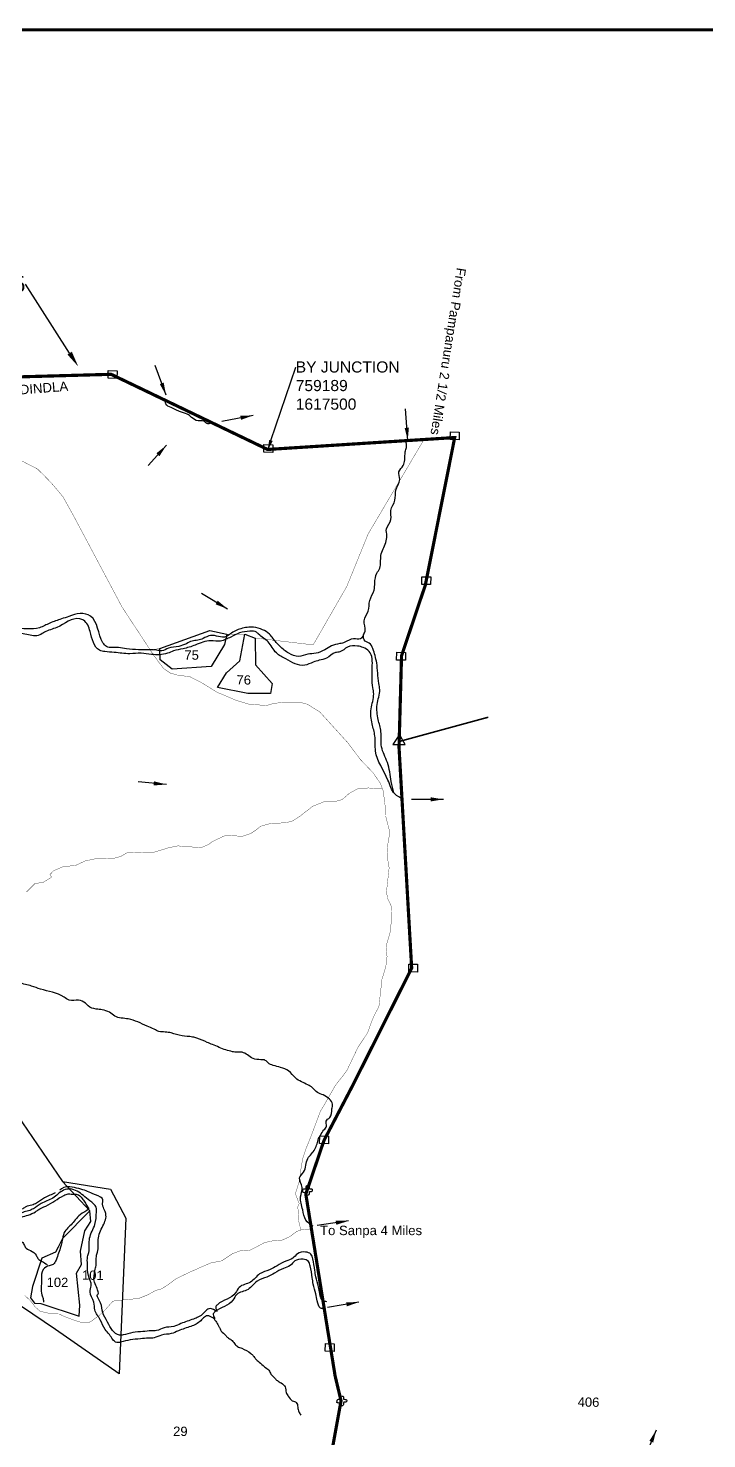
# Model space of a CAD drawing. Header units: feet. Extents: x 751091 to 766702, y 1607162 to 1618807.
# Drawn here: x 758453 to 760583, y 1614378 to 1618807 of the extents above; entities that cross this region are included whole.
import ezdxf
from ezdxf import colors
from ezdxf.entities.mleader import LeaderData, LeaderLine
from ezdxf.enums import TextEntityAlignment as Align
from ezdxf.math import Vec2, Vec3

# ---------------------------------------------------------------- set-up
doc = ezdxf.new("R2010")
doc.units = ezdxf.units.FT
doc.header["$LTSCALE"] = 15
doc.header["$MEASUREMENT"] = 0
doc.linetypes.add('HIDDEN2', pattern=[0.1875, 0.125, -0.0625])
for name, color, linetype in [('CRDS STONES', 7, 'Continuous'), ('PLOT', 7, 'Continuous'), ('PLOT NO', 7, 'Continuous'), ('ROADS', 6, 'Continuous'), ('TANKS-STREAM', 4, 'Continuous'), ('VILLAGE STONES', 240, 'Continuous')]:
    doc.layers.add(name, color=color, linetype=linetype)
doc.layers.add('VILLAGE BOUNDRY', color=5, linetype='HIDDEN2', lineweight=100)
doc.styles.get("Standard").update_dxf_attribs({"font": 'arial.ttf'})
doc.linetypes.add('DOTS', pattern='A,1e-06,-3,["●",Standard,S=3,R=0,X=-1.25,Y=-1.25],-3', length=6.000001)
doc.dimstyles.get("Standard").update_dxf_attribs({"dimtxt": 0.18, "dimasz": 40, "dimexe": 0.18, "dimexo": 0.0625, "dimgap": 0.09, "dimtad": 0, "dimtih": 1, "dimtoh": 1, "dimdec": 4, "dimzin": 0, "dimdsep": 46, "dimtxsty": 'Standard', "dimcen": 0.09, "dimadec": 0, "dimazin": 0, "dimtfac": 1, "dimtdec": 4, "dimtofl": 0, "dimtmove": 0, "dimatfit": 3, "dimfxl": 1, "dimtolj": 1, "dimtzin": 0, "dimarcsym": 0})

msp = doc.modelspace()

# ---------------------------------------------------------------- linework, layer by layer
at = {"layer": 'PLOT'}
for points in [[(758866.2, 1616859.2), (759022.5, 1616915.8), (759076.1, 1616904.9), (759069.3, 1616871.6), (759026.7, 1616803.3), (758904.5, 1616794.1), (758867.1, 1616823.7), (758866.2, 1616859.2)], [(759132.6, 1616904.9), (759165.5, 1616892.3), (759166.4, 1616808.7), (759218.6, 1616749.4), (759213, 1616717.9), (759141.7, 1616717.9), (759047.1, 1616737), (759075.3, 1616783.5), (759117.1, 1616820.6), (759132.6, 1616904.9)], [(758175.5, 1615772.7), (758274.1, 1615566.1), (758372.3, 1615461.8), (758560, 1615185.3), (758710.9, 1615161.9), (758758.7, 1615070.4), (758738.1, 1614581.4), (758538.7, 1614721.4), (758214.3, 1614939.9), (758220, 1615298.8), (758220.5, 1615330.9), (758274.1, 1615566.1)], [(758560, 1615185.3), (758645.9, 1615093.7), (758560.1, 1615007), (758546.5, 1614979.4), (758538.5, 1614963.3), (758495.1, 1614944.8), (758466, 1614856), (758459.5, 1614820.3), (758472.8, 1614803.5), (758492.7, 1614802.4), (758612.5, 1614763), (758614.2, 1614797.5), (758604.1, 1614897.7), (758620.1, 1614925.1), (758616.7, 1614967.3), (758629.9, 1615030.6), (758649, 1615060.1), (758645.9, 1615093.7)]]:
    msp.add_lwpolyline(points, dxfattribs=at)
at = {"layer": 'ROADS', "linetype": 'DOTS', "ltscale": 0.5, "const_width": 1}
msp.add_lwpolyline([(758835.3, 1616855.3), (758866.2, 1616859.2), (759022.5, 1616915.8), (759076.1, 1616904.9), (759132.6, 1616904.9), (759165.5, 1616892.3), (759347.2, 1616870.8), (759452.8, 1617054.5), (759519.9, 1617219.4), (759695.1, 1617515.8)], dxfattribs=at)
at = {"layer": 'ROADS', "linetype": 'HIDDEN2', "ltscale": 10, "const_width": 1}
for points in [[(759308.7, 1615032.6), (759301.8, 1615060.9), (759299.1, 1615106.5), (759303.2, 1615116.6), (759291.2, 1615147.2), (759303, 1615183.9), (759308.1, 1615221.1), (759314.2, 1615257), (759326, 1615292.4), (759334.1, 1615311.4), (759370.6, 1615407.8), (759381, 1615424.6), (759416.8, 1615487.2), (759453, 1615534), (759488.6, 1615608.7), (759517.9, 1615652.3), (759529.7, 1615685.4), (759540.8, 1615711.1), (759553.5, 1615734.6), (759563.3, 1615821.6), (759575.1, 1615859.3), (759579.1, 1615892.1), (759576.5, 1615926.4), (759589.7, 1615971.3), (759593.3, 1616015), (759593.8, 1616047.4), (759580.2, 1616075.9), (759577.5, 1616096.9), (759585.7, 1616170.7), (759579.3, 1616207.7), (759581.7, 1616245.8), (759587.9, 1616282.1), (759574.8, 1616333), (759574.5, 1616354.3), (759567.2, 1616411.7), (759558.7, 1616435), (759535.4, 1616469.1), (759495.2, 1616511), (759457.1, 1616562.2), (759368, 1616660.2), (759328.9, 1616684.5), (759305.8, 1616690.5), (759266.3, 1616691.1), (759223.6, 1616687.3), (759201.6, 1616680.7), (759147.1, 1616684), (759107.8, 1616695.8), (759045.8, 1616721.9), (758996, 1616752.7), (758960.6, 1616770.7), (758919.9, 1616776.3), (758898.7, 1616782.2), (758878.8, 1616795.6), (758862.8, 1616815.9), (758845, 1616840.6), (758747.3, 1616989.6), (758596.7, 1617272.9), (758561.2, 1617336.8), (758525.5, 1617379), (758502.2, 1617403), (758482, 1617423), (758409.9, 1617460.2)], [(759563.6, 1616418.3), (759520.6, 1616421.6), (759486.2, 1616418.7), (759460.1, 1616404.2), (759440.4, 1616386.9), (759429.3, 1616381.8), (759405.6, 1616377.9), (759379.7, 1616377.5), (759345.6, 1616363.9), (759305.5, 1616332.6), (759279.1, 1616315.9), (759252.8, 1616312), (759209.5, 1616309), (759182.6, 1616301.4), (759166, 1616288.3), (759150.6, 1616278.2), (759126.1, 1616270), (759099.3, 1616271), (759073.8, 1616273.2), (759043.7, 1616259.6), (759030.9, 1616253.1), (759017.9, 1616243.5), (758996.8, 1616234.5), (758937.8, 1616237.8), (758923.2, 1616239.8), (758892.6, 1616233.5), (758868.2, 1616226), (758843.1, 1616218.4), (758798.6, 1616219.7), (758764.5, 1616218.9), (758743, 1616206.4), (758723.4, 1616201.2), (758695.4, 1616200.4), (758665.5, 1616199.6), (758631.3, 1616192.2), (758600.3, 1616177.8), (758562.5, 1616174.7), (758531.8, 1616161.1), (758520.7, 1616149.1), (758526.3, 1616141.7), (758500.4, 1616125.4), (758473.4, 1616121.1), (758447.4, 1616095)], [(758441, 1614828.6), (758458.8, 1614812), (758476, 1614790.3), (758489.9, 1614778.3), (758525.9, 1614769.9), (758549.6, 1614769.6), (758565.3, 1614762), (758597.8, 1614749.8), (758615.3, 1614744.4), (758631.6, 1614742.5), (758642.9, 1614742.9), (758652.5, 1614747.9), (758677.1, 1614766.7), (758695.4, 1614783.9), (758718.6, 1614810), (758758.1, 1614815), (758798.2, 1614817.9), (758829.4, 1614830.4), (758852.7, 1614843.6), (758872, 1614848.9), (758890.8, 1614861.1), (758915.9, 1614879.9), (758961.3, 1614901.8), (759025.1, 1614929.8), (759060.2, 1614936.6), (759094.3, 1614959.3), (759118.1, 1614967.9), (759148.1, 1614969.8), (759173.1, 1614982.4), (759194.7, 1614993.9), (759225.2, 1615000.3), (759244.9, 1614999.4), (759273.9, 1615012.5), (759295.7, 1615028.8), (759315.6, 1615035.9), (759344.3, 1615033.2)]]:
    msp.add_lwpolyline(points, dxfattribs=at)
at = {"layer": 'TANKS-STREAM'}
for points in [[(759504.7, 1616902.5), (759495.7, 1616889.9), (759473.9, 1616890.2), (759446.7, 1616879), (759430.5, 1616874.7), (759404.5, 1616867.9), (759383.3, 1616855.5), (759356.1, 1616844.6), (759330.1, 1616841.6), (759301.8, 1616834.8), (759270.8, 1616844.3), (759242.8, 1616866.5), (759221, 1616891.5), (759209.9, 1616904.8), (759188.3, 1616918.6), (759160.3, 1616926.5), (759120.4, 1616921.5), (759103.4, 1616915.3), (759086.7, 1616905.1), (759074.4, 1616896.8), (759025.3, 1616900.3), (759001.7, 1616890.7), (758984.8, 1616885.4), (758966.8, 1616882.5), (758949.3, 1616874.6), (758925, 1616866.2), (758892.5, 1616860.1), (758871.8, 1616852.5), (758855.6, 1616853.9), (758818.7, 1616855.2), (758798.4, 1616855.5), (758761.6, 1616858.9), (758736, 1616862.2), (758715, 1616862.5), (758698.4, 1616865.6), (758687.2, 1616877.4), (758648.3, 1616960.9), (758615.9, 1616969.7), (758580.3, 1616960.2), (758556.7, 1616952.3), (758520.7, 1616939.2), (758487.6, 1616924.8), (758450.4, 1616921), (758366.4, 1616944.6), (758335.2, 1616967.6), (758311.6, 1616979.8), (758274.2, 1617023.1), (758264.8, 1617036), (758228.1, 1617043.4), (758198.9, 1617041.2), (758167.7, 1617063.2), (758135.7, 1617075), (758103.7, 1617106.3), (758078, 1617130), (758069, 1617152.8), (758039.9, 1617169.2), (758019.1, 1617188.1), (757957.3, 1617245.9), (757932.9, 1617280), (757918, 1617294.2), (757901.7, 1617313.2), (757868.1, 1617337.2), (757833.6, 1617377.6), (757801.6, 1617402.7), (757781.9, 1617419.2), (757770, 1617436.7), (757758.4, 1617455.2), (757743.9, 1617470.5), (757704.5, 1617517.6), (757663.7, 1617562.4), (757614.4, 1617602.6), (757579.5, 1617643.7), (757556.2, 1617671.8), (757553.5, 1617678.1), (757552.8, 1617687.7), (757545.7, 1617687.6), (757544.6, 1617698.1), (757544.2, 1617697)], [(759028.5, 1617570.3), (759016.8, 1617564.8), (759004.1, 1617573.3), (758986, 1617574.5), (758965.3, 1617585.2), (758952.1, 1617595.5), (758927.8, 1617603.5), (758918.1, 1617608.4), (758901.2, 1617616.1), (758884.7, 1617627.6), (758883.7, 1617638.3)], [(759504.7, 1616902.5), (759510.1, 1616914.2), (759507.5, 1616946.8), (759520.1, 1616976.9), (759524.7, 1617010.6), (759538.5, 1617042.4), (759540.7, 1617065.5), (759547.2, 1617095.7), (759556.2, 1617111.9), (759559.8, 1617151.2), (759575.2, 1617192.4), (759578.5, 1617213.2), (759577.3, 1617235.6), (759591.3, 1617264.6), (759590.6, 1617293.2), (759604, 1617325.2), (759606.3, 1617357), (759618.9, 1617390.5), (759616.6, 1617414.3), (759629.8, 1617434.5), (759634.9, 1617451.5), (759636.4, 1617477.2), (759639.7, 1617490.8), (759638.3, 1617512.2)], [(759630.2, 1616385.8), (759603.4, 1616403), (759581.9, 1616446.1), (759543, 1616537.5), (759540.9, 1616584.7), (759532.4, 1616622.9), (759529.2, 1616670), (759537.1, 1616717), (759534.6, 1616736.1), (759532.7, 1616799.9), (759522.8, 1616850.5), (759504.4, 1616862.5), (759486.5, 1616867.3), (759455.1, 1616863.8), (759431.3, 1616849), (759417.2, 1616846.4), (759388.9, 1616829.4), (759366.4, 1616822.4), (759347.2, 1616816.5), (759320.7, 1616806.8), (759260.9, 1616826.7), (759231.7, 1616845.6), (759205.8, 1616880.2), (759175.8, 1616904.7), (759169.7, 1616910.4), (759148.5, 1616913.5), (759116.4, 1616908.9), (759088.7, 1616895.3), (759072.7, 1616888.3), (759056.5, 1616882.6), (759026.1, 1616883.6), (758976.9, 1616870.3), (758938.6, 1616858.5), (758909.2, 1616852), (758889.8, 1616844.3), (758839.7, 1616841.1), (758807, 1616844.5), (758771.8, 1616843), (758722.3, 1616847.2), (758693.1, 1616849.6), (758676.8, 1616854.2), (758646.9, 1616913.1), (758626.6, 1616948), (758614.8, 1616952.6), (758542.3, 1616925.5), (758503.9, 1616910.7), (758488.9, 1616902), (758447.8, 1616903.1), (758406.3, 1616912.5), (758362, 1616932), (758324, 1616949.8), (758297.5, 1616963.6), (758267.1, 1616987.8), (758255.9, 1617002.8), (758254.2, 1617005.5), (758190.3, 1617005.4), (758119.4, 1617006.9)], [(759346.7, 1615045.9), (759324.2, 1615064.4), (759314.4, 1615096.8), (759307.7, 1615137.4), (759312.3, 1615167.3), (759304.7, 1615196.7), (759316.8, 1615215), (759330.7, 1615258), (759341.6, 1615272.2), (759352.4, 1615286.9), (759359.5, 1615304.2), (759364.3, 1615320.9), (759370.1, 1615330.6), (759381, 1615347.6), (759389.1, 1615359.6), (759387.8, 1615375), (759399, 1615386.6), (759406.2, 1615413.5), (759408, 1615428.6), (759398.3, 1615444.3), (759378.4, 1615457.5), (759361, 1615465), (759344.9, 1615480), (759330.6, 1615489.3), (759291.6, 1615510.9), (759269.9, 1615532.8), (759245, 1615543.8), (759221.9, 1615550.2), (759205.7, 1615558.4), (759197, 1615566.1), (759183.4, 1615568.2), (759158.7, 1615571.6), (759140.7, 1615583.2), (759124.1, 1615591.4), (759108.9, 1615591.6), (759093.7, 1615593.4), (759073.5, 1615598.8), (759031.6, 1615615.7), (759014.9, 1615622.4), (758982.4, 1615635.8), (758968.8, 1615639.4), (758935.4, 1615643.2), (758901.8, 1615652.1), (758882.8, 1615655), (758863.1, 1615656.8), (758848, 1615663.8), (758825.7, 1615673.6), (758766.5, 1615696.2), (758724.8, 1615704.8), (758707.5, 1615717.2), (758685.2, 1615724.7), (758665.9, 1615727.2), (758640.6, 1615737.1), (758632.3, 1615745.5), (758610.4, 1615755), (758581.2, 1615755.4), (758565, 1615764.7), (758491.5, 1615789.8), (758463.1, 1615799.3), (758424.1, 1615810.1), (758402.2, 1615817.6), (758349.1, 1615824.4), (758321.4, 1615826), (758306.2, 1615826.2), (758285.8, 1615831.4), (758267.9, 1615830.1), (758250, 1615826.6), (758238.9, 1615818.8), (758217.1, 1615808.8), (758204.6, 1615802.5), (758167.2, 1615792.4), (758146.2, 1615782.9), (758125.6, 1615775.9), (758112.2, 1615784.9), (758106, 1615786.1), (758101.9, 1615794.1), (758092.5, 1615798.4), (758074, 1615805.1), (758064.5, 1615806.8), (758036.8, 1615813.6), (757987.5, 1615817), (757945.2, 1615826), (757917.9, 1615829), (757902.5, 1615839.5), (757896.2, 1615850.3), (757890.6, 1615860.5), (757886.2, 1615870.8), (757876.2, 1615885), (757868.7, 1615894.6), (757862, 1615906.4), (757858, 1615924.3), (757851.8, 1615938), (757848.6, 1615954.7), (757849.3, 1615979.4), (757849.9, 1615995.7), (757846.9, 1616021.6), (757846, 1616041.7), (757852.7, 1616084.4), (757856.1, 1616109.7), (757851.5, 1616136), (757846.9, 1616159.6), (757845.3, 1616180.5), (757852.9, 1616206), (757853.5, 1616223.1), (757857.2, 1616240.9), (757862.7, 1616250.6)], [(759382.1, 1614785.5), (759370.7, 1614788.3), (759359.8, 1614810.7), (759355.6, 1614832.5), (759347.5, 1614863.8), (759344.3, 1614883.6), (759337.8, 1614920.4), (759332, 1614934.8), (759315.4, 1614941.3), (759289.7, 1614936.1), (759274.9, 1614921.7), (759253.8, 1614912.8), (759226.2, 1614898.1), (759202.1, 1614885.6), (759171.1, 1614872.5), (759142.6, 1614846.8), (759107.1, 1614830.5), (759095.5, 1614812.8), (759038.4, 1614776), (759033.3, 1614767.6), (759038, 1614755.5), (759020, 1614763.4), (758994.3, 1614748.4), (758963.1, 1614730.8), (758924.1, 1614716.6), (758901.4, 1614707.9), (758871.4, 1614703.4), (758847.6, 1614694.7), (758830.5, 1614693.9), (758804.7, 1614691.5), (758773, 1614688.5), (758742.3, 1614681), (758730.8, 1614680.4), (758707.5, 1614705), (758693.8, 1614720.9), (758678.7, 1614751.5), (758661.8, 1614782.3), (758659, 1614807.1), (758646.6, 1614839.2), (758650.3, 1614858.2), (758641.7, 1614891), (758638.7, 1614926.2), (758639, 1614949.5), (758642.7, 1614962.6), (758645.3, 1615007.7), (758662.1, 1615050.8), (758666.6, 1615090.1), (758665.9, 1615104.6), (758645.7, 1615125.1), (758625.9, 1615141.4), (758606.8, 1615155.2), (758583.8, 1615162.2), (758563.5, 1615158.2), (758529.6, 1615133.8), (758493.4, 1615116.8), (758468.9, 1615100.3), (758453.9, 1615093.9), (758435.4, 1615088.6), (758425.5, 1615082.6), (758406.4, 1615078.9), (758382.7, 1615076.8), (758363.2, 1615070.6), (758335.5, 1615065.8), (758303.8, 1615062.8), (758287.8, 1615060.3), (758271.2, 1615060.2), (758251.3, 1615067.6), (758216.8, 1615099.5), (758205.8, 1615107.6), (758194.3, 1615121.6), (758179.2, 1615137.7), (758169.3, 1615156), (758155.1, 1615181.2), (758136.6, 1615228.1), (758118.4, 1615257.8), (758116.6, 1615274.5), (758105.7, 1615301.1), (758086.1, 1615340.7), (758066, 1615343.4), (758037.9, 1615337.4), (758011.2, 1615326), (757990, 1615319), (757978.2, 1615313.7), (757956.5, 1615309.1), (757924, 1615306.1), (757897.9, 1615300.4), (757864.3, 1615321.2), (757843.9, 1615339.7), (757827.9, 1615355.6), (757791.2, 1615401.7), (757781, 1615420.5), (757763.5, 1615470.3), (757741.7, 1615526.8), (757720.6, 1615555.5), (757700.1, 1615567.7), (757665.7, 1615573.1), (757637.8, 1615575.1), (757625.8, 1615569), (757612.3, 1615558.9), (757585, 1615531.7), (757569.2, 1615504.9), (757555.1, 1615488), (757544.3, 1615456.8), (757532.1, 1615434.7), (757527, 1615417.4), (757507.4, 1615398.2), (757475.7, 1615366.8), (757450.1, 1615336), (757440.5, 1615303.6), (757432.6, 1615265.1), (757425.7, 1615242.8), (757420.7, 1615228.2), (757373.7, 1615214.2), (757333.6, 1615206.9), (757315.5, 1615211.9), (757301.4, 1615226), (757281.1, 1615238), (757249.1, 1615244.9), (757202.8, 1615248.4), (757178.5, 1615232.5), (757154.7, 1615203.4), (757142.7, 1615181.5), (757135.1, 1615167.7), (757120.6, 1615155.3), (757109.8, 1615132.3), (757094.4, 1615085.2), (757092, 1615035), (757085.8, 1614994.1), (757085.6, 1614982), (757062.1, 1614944.6), (757049.2, 1614923.6), (757033.2, 1614896.5), (757024.2, 1614877.5), (757012, 1614867.7), (756988.5, 1614866.3), (756952.4, 1614868.1), (756889.7, 1614889.2), (756861.2, 1614899.6), (756822.7, 1614905.3), (756803.2, 1614907.7), (756788.8, 1614906.6), (756766.3, 1614909.1), (756737.3, 1614914.3), (756703, 1614914.4), (756689.7, 1614919.7), (756637.6, 1614922.6), (756615.8, 1614920.2), (756624.7, 1614894.7), (756631, 1614889), (756644.1, 1614892.3), (756652, 1614897.7), (756668.3, 1614902.2), (756714.9, 1614902.4), (756739.7, 1614899)], [(758091.8, 1615254.2), (758107.7, 1615220.7), (758115.7, 1615204.8), (758122.5, 1615190.6), (758132.8, 1615173.5), (758141.4, 1615159.4), (758152.9, 1615146.4), (758169.1, 1615129.2), (758182.9, 1615115), (758187.5, 1615109.7), (758223.3, 1615085.4), (758223.8, 1615080.8), (758236.6, 1615068.8), (758243.4, 1615063), (758268.4, 1615055.4), (758287.3, 1615047.1), (758297.9, 1615047.8), (758314.2, 1615053.6), (758356.9, 1615056.8), (758374.8, 1615059.4), (758409.6, 1615068.5), (758452.7, 1615080.3), (758475.6, 1615090.9), (758483.4, 1615096.2), (758508.4, 1615108.6), (758564.3, 1615141.9), (758578.5, 1615146.6), (758587.7, 1615146.2), (758600.7, 1615145.4), (758606.2, 1615145.3), (758622.1, 1615132.4), (758630.3, 1615121.1), (758637.9, 1615108), (758642.2, 1615102.9), (758622.4, 1615085.9), (758590.4, 1615053.3), (758576.8, 1615039.8), (758565.7, 1615025.1), (758558.5, 1614997.7), (758555, 1614982.1), (758547.8, 1614961.1), (758540.2, 1614939.1), (758530.6, 1614925.1), (758518.9, 1614921.3), (758499.9, 1614909.3), (758494, 1614878), (758493.6, 1614851.9), (758495.2, 1614830.2), (758499.3, 1614817.8), (758500.6, 1614806.9)], [(758290.7, 1615046.2), (758325.9, 1615046.5), (758354.3, 1615045.3), (758376.8, 1615039.3), (758390.7, 1615031.6), (758401.7, 1615018.8), (758411.2, 1615008.3), (758427.3, 1615000.6), (758437.5, 1614991.1), (758443.5, 1614979.5), (758459.5, 1614968.5), (758477.6, 1614953.9), (758483.3, 1614943.6), (758496.4, 1614934.8), (758511.7, 1614924.9)], [(759033.6, 1614757.7), (759052.2, 1614728.7), (759053.8, 1614725.3), (759058.8, 1614715.5), (759072.1, 1614703.1), (759078.8, 1614695.4), (759090.1, 1614688.9), (759100.1, 1614676.5), (759109.7, 1614667.5), (759123.1, 1614661.8), (759151.6, 1614645.4), (759159.2, 1614638.1), (759166.6, 1614628.7), (759177.2, 1614618.6), (759194.3, 1614604), (759208.1, 1614592.8), (759214.7, 1614580.9), (759226.4, 1614567.7), (759234.7, 1614560.4), (759246.9, 1614553), (759259.4, 1614540.6), (759262.6, 1614523), (759269.2, 1614511.1), (759281.7, 1614497.4), (759294.3, 1614491.7), (759298.7, 1614476.9), (759302.3, 1614462.5), (759308.5, 1614452.3)], [(757577.4, 1614682), (757597.4, 1614682.3), (757634.9, 1614688.1), (757663.1, 1614688.7), (757674.7, 1614692.7), (757692.6, 1614699.1), (757705.7, 1614705), (757713.9, 1614708.5), (757781.5, 1614706.1), (757803.3, 1614709.2), (757829.1, 1614717.1), (757856.7, 1614721.5), (757886.2, 1614725.4), (757898.2, 1614720.4), (757905.3, 1614708.3), (757915.2, 1614691.2), (757918.9, 1614673.8), (757915.2, 1614655.5), (757915.9, 1614631.8), (757922.9, 1614617.2), (757931.4, 1614601.7), (757932.1, 1614587.2), (757945.4, 1614560.1), (757950.6, 1614521.4), (757955.2, 1614503), (757960.8, 1614487.5), (757968.1, 1614460.8), (757973.7, 1614441.4), (757981.7, 1614426.4), (758009.4, 1614398.2), (758029.6, 1614390.1), (758065.5, 1614369.4), (758083.3, 1614361.4), (758108.9, 1614357.2), (758129.4, 1614355.6), (758148.4, 1614347.9), (758160.8, 1614340.5), (758166.1, 1614334.6), (758173.2, 1614323.4), (758190.8, 1614302.4), (758201.7, 1614290.2), (758212.2, 1614280.4), (758223.2, 1614273), (758253.5, 1614247.7), (758273, 1614223.8), (758292.6, 1614210.5), (758308.4, 1614199.6), (758321.4, 1614189.8), (758331.8, 1614176.6), (758340.8, 1614162.5), (758350.7, 1614146.9), (758363.6, 1614124.2), (758379.1, 1614093.6), (758387.1, 1614080.5), (758404.9, 1614073.4), (758417.4, 1614068), (758433.8, 1614061.6), (758445.2, 1614051.1), (758484.7, 1613966.3), (758498.2, 1613931.3), (758515.6, 1613910.3), (758530.1, 1613895.4), (758545.4, 1613879.7), (758576.8, 1613861.5), (758596.5, 1613838.1), (758620.7, 1613817.2), (758641.6, 1613791.4), (758692.2, 1613761), (758703.9, 1613751), (758724.6, 1613740.4), (758812, 1613707.3), (758875.3, 1613713.1), (758915, 1613721.7), (758986.4, 1613741.3), (759021, 1613776.7), (759043.8, 1613801.3), (759064.9, 1613826.5), (759118.2, 1613886.3), (759126.5, 1613917.8), (759153.1, 1613950.2), (759164.4, 1613971.9), (759180.5, 1613989.3), (759211.3, 1614017.4), (759237.2, 1614042), (759255.7, 1614050), (759286.4, 1614072.6), (759318.3, 1614089.2), (759354.4, 1614105.1), (759384.4, 1614117.4), (759426.5, 1614130.2), (759459.5, 1614141.9), (759495.6, 1614155.4), (759531, 1614164.6), (759573.7, 1614171.9), (759628.5, 1614186.6), (759659.7, 1614201.4), (759687.1, 1614204), (759740.7, 1614209.3), (759814.3, 1614211.4), (759828.5, 1614226.3), (759863.9, 1614233.7), (759887.2, 1614245), (759920.1, 1614250.6), (759960.9, 1614254.9), (760022.5, 1614264.9), (760060.2, 1614263.8), (760090, 1614263.4), (760120.4, 1614263), (760138.2, 1614268.2), (760126.7, 1614261.7), (760169.4, 1614267.2), (760221.2, 1614271.9), (760244.9, 1614274), (760271.7, 1614276.1), (760296.6, 1614275.7), (760314.9, 1614279.1), (760333.9, 1614285.5), (760346.7, 1614287.8), (760361.9, 1614290.6), (760371.9, 1614296.7), (760384.2, 1614309.3)]]:
    msp.add_spline(points, degree=3, dxfattribs=at)
for points, knots in [([(759600.3, 1616406.6), (759597.5, 1616418.1), (759589.8, 1616449.6), (759585.1, 1616499.8), (759556.7, 1616548.1), (759563.4, 1616596.1), (759549.4, 1616638.6), (759544.1, 1616683.9), (759559.1, 1616721.2), (759550.3, 1616764.1), (759549.1, 1616812.8), (759538.3, 1616850.3), (759527.2, 1616877.5), (759505.6, 1616881.9), (759504.9, 1616896.4), (759504.7, 1616902.5)], [0, 0, 0, 0, 36.668804, 99.676072, 153.865078, 202.319979, 242.5475, 291.08465, 340.030754, 359.819803, 425.369472, 478.338224, 500.879771, 519.893434, 533.394011, 533.394011, 533.394011, 533.394011]), ([(758537.5, 1615150.2), (758526.7, 1615144.1), (758504.4, 1615138.1), (758483.3, 1615119.3), (758463.3, 1615110.4), (758447.1, 1615108.8), (758433.8, 1615097.7), (758414.8, 1615096.2), (758393.6, 1615096.2), (758371, 1615086.5), (758344.3, 1615082.9), (758318.9, 1615081.9), (758297.8, 1615077.5), (758279.6, 1615076.9), (758252, 1615087.2), (758236.9, 1615111.8), (758213.9, 1615125.3), (758204.4, 1615141.1), (758188, 1615153.9), (758178.9, 1615176.6), (758159.4, 1615204), (758154.1, 1615243.3), (758126.3, 1615268.5), (758128.3, 1615296.9), (758111.1, 1615321.2), (758107.1, 1615360.6), (758072.5, 1615361.9), (758047.5, 1615356.4), (758023.7, 1615343.4), (758002.7, 1615338.5), (757985.6, 1615329.5), (757963, 1615325.5), (757936, 1615326.8), (757903.1, 1615311.5), (757876.8, 1615337.1), (757855, 1615355.9), (757829.2, 1615381.8), (757806.9, 1615408.1), (757785.6, 1615447.3), (757773.2, 1615490.6), (757757.5, 1615537.8), (757735.1, 1615572), (757707.3, 1615589.2), (757678.2, 1615588.7), (757651.9, 1615596.5), (757635.7, 1615587), (757628.8, 1615581.7), (757625.5, 1615579.1)], [1519.572204, 1519.572204, 1519.572204, 1519.572204, 1558.09895, 1588.477393, 1605.215263, 1624.98967, 1636.899307, 1656.897624, 1681.337366, 1702.300411, 1731.215033, 1763.916947, 1780.577312, 1797.628141, 1819.3928, 1867.668167, 1881.697198, 1900.279192, 1923.040483, 1944.364188, 1974.06253, 2025.840337, 2061.654434, 2078.912796, 2108.506469, 2153.83385, 2174.678922, 2204.182803, 2234.000821, 2256.981821, 2270.303119, 2293.074242, 2326.569797, 2354.025814, 2394.629374, 2422.864099, 2446.050338, 2506.556978, 2528.588073, 2582.803653, 2644.979517, 2681.602969, 2706.077343, 2741.834654, 2770.596867, 2784.434261, 2797.548553, 2797.548553, 2797.548553, 2797.548553]), ([(758658.3, 1614881), (758659.6, 1614892.6), (758662.3, 1614916.8), (758667.8, 1614918.8), (758664.5, 1614948.1), (758674.9, 1614973.1), (758667.4, 1615010.3), (758689.9, 1615050), (758701.8, 1615079.7), (758681.4, 1615115.8), (758695.1, 1615132.9), (758652.4, 1615148.1), (758634.7, 1615156.6), (758615.5, 1615162.5), (758570.3, 1615173.3), (758559.2, 1615164.3), (758551.8, 1615158.4)], [1091.479229, 1091.479229, 1091.479229, 1091.479229, 1124.374274, 1160.620458, 1184.547617, 1198.581348, 1245.010399, 1292.512206, 1333.159551, 1348.016771, 1377.673265, 1403.941251, 1428.192095, 1452.865283, 1474.164349, 1516.392437, 1516.392437, 1516.392437, 1516.392437]), ([(759390, 1614808.3), (759385.9, 1614808.8), (759373.1, 1614810.4), (759367.3, 1614833.5), (759363.7, 1614858.4), (759355.5, 1614882.5), (759351.5, 1614912.3), (759347.8, 1614935.3), (759341.8, 1614960.3), (759320.3, 1614966), (759297.2, 1614963), (759283.9, 1614941.5), (759258.3, 1614936), (759235.5, 1614921.3), (759208.8, 1614906.3), (759175.1, 1614898.6), (759154.3, 1614863.9), (759115.5, 1614861.7), (759098.4, 1614818.2), (759061, 1614814.5), (759037.9, 1614790.4), (759052.7, 1614770.6), (759020.3, 1614796.3), (759002.2, 1614765.9), (758969.6, 1614752.4), (758937.1, 1614742.5), (758908, 1614727.9), (758880.3, 1614729.6), (758858.7, 1614715.9), (758835.4, 1614717.4), (758810.9, 1614713.4), (758780.6, 1614713.1), (758757.3, 1614704.2), (758723.5, 1614700.9), (758705.5, 1614738.6), (758683.1, 1614775.3), (758685.4, 1614799.4), (758660.3, 1614836.9), (758682.9, 1614822.6), (758657.7, 1614874.7), (758658.3, 1614881), (758658.3, 1614881)], [0, 0, 0, 0, 11.996526, 37.652337, 60.4234, 93.628748, 114.256347, 152.57359, 168.553999, 186.927684, 213.871373, 235.005957, 258.579417, 290.697402, 318.520456, 353.150602, 392.555451, 432.655201, 454.4036, 524.186366, 534.226977, 547.574574, 567.757806, 598.222625, 635.064957, 677.691291, 702.716748, 733.867857, 759.892329, 777.443747, 804.054682, 836.784894, 869.244894, 881.106233, 937.476627, 972.541491, 1008.696682, 1034.255805, 1069.674123, 1089.541505, 1089.575938, 1089.575938, 1089.575938, 1089.575938])]:
    msp.add_open_spline(points, degree=3, knots=knots, dxfattribs=at)
at = {"layer": 'VILLAGE BOUNDRY', "lineweight": -2, "ltscale": 25}
for points, const_width in [([(758113.6, 1617703.8), (758713.1, 1617720.5), (759204.2, 1617484.5), (759791.5, 1617521.9), (759699.3, 1617058.6), (759624.6, 1616836.6), (759616.7, 1616549.1), (759656.4, 1615855.6), (759472.2, 1615489.2), (759381.2, 1615314.8), (759324.1, 1615146.3), (759386.8, 1614756.2), (759416.1, 1614574.9), (759434.7, 1614496.9), (759399, 1614300.5)], 10), ([(759616.7, 1616567.3), (759896.9, 1616643.7)], 4.87)]:
    msp.add_lwpolyline(points, dxfattribs=dict(at, const_width=const_width))
at = {"layer": 'VILLAGE STONES', "color": 5, "const_width": 10}
msp.add_lwpolyline([(751095.8, 1618802.4), (766414.7, 1618802.4), (766414.7, 1607166.8), (751095.8, 1607166.8)], close=True, dxfattribs=at)
at = {"layer": 'VILLAGE STONES'}
for points in [[(758703.9, 1617732.3), (758731.7, 1617731.9), (758731.3, 1617707.6), (758703.6, 1617708)], [(759778, 1617539.6), (759805.7, 1617539.2), (759805.4, 1617514.9), (759777.6, 1617515.3)], [(759192.7, 1617499.9), (759220.4, 1617499.5), (759220.1, 1617475.2), (759192.4, 1617475.6)], [(759688.6, 1617084.8), (759716.4, 1617084.4), (759716, 1617060.1), (759688.3, 1617060.5)], [(759609.4, 1616847.6), (759637.1, 1616847.2), (759636.8, 1616822.9), (759609, 1616823.3)], [(759647.3, 1615868.1), (759675, 1615867.7), (759674.7, 1615843.4), (759647, 1615843.8)], [(759367.7, 1615328.9), (759395.4, 1615328.5), (759395.1, 1615304.2), (759367.4, 1615304.6)], [(759385.6, 1614676.7), (759413.4, 1614676.3), (759413, 1614652), (759385.3, 1614652.4)]]:
    msp.add_lwpolyline(points, close=True, dxfattribs=at)
msp.add_lwpolyline([(759618.5, 1616589.3), (759597.3, 1616558.4), (759636.2, 1616558.2), (759618.4, 1616589.1)], dxfattribs=at)
for points in [[(759314.4, 1615156.7), (759316, 1615162.1), (759324.4, 1615163.7), (759325.8, 1615172.1), (759334, 1615170.4), (759334.5, 1615163.3), (759343.8, 1615161.2), (759341.1, 1615153.2), (759335.7, 1615153.3), (759333.5, 1615144.1), (759328.7, 1615142), (759325.1, 1615145.5), (759321.6, 1615150.1), (759313.6, 1615152.7), (759314.5, 1615156.9)], [(759422.5, 1614495.8), (759424.2, 1614501.2), (759432.6, 1614502.8), (759434, 1614511.2), (759442.2, 1614509.5), (759442.7, 1614502.5), (759452, 1614500.3), (759449.3, 1614492.3), (759443.8, 1614492.4), (759441.6, 1614483.2), (759436.8, 1614481.1), (759433.3, 1614484.6), (759429.8, 1614489.2), (759421.8, 1614491.8), (759422.6, 1614496.1)]]:
    msp.add_spline(points, degree=3, dxfattribs=at)

# ---------------------------------------------------------------- texts
at = {"layer": 'PLOT'}
for s, p in [('75', (758965.7, 1616838.9)), ('76', (759129.3, 1616760.9)), ('102', (758544.4, 1614869.1)), ('101', (758655.5, 1614891.4)), ('406', (760211.6, 1614493))]:
    msp.add_text(s, height=29.2, rotation=359.196, dxfattribs=at).set_placement(p, align=Align.MIDDLE_CENTER)
msp.add_text('29', height=29.2, rotation=359.196, dxfattribs=at).set_placement((758907.4, 1614387))
at = {"layer": 'PLOT NO', "linetype": 'Continuous'}
msp.add_text('From Pampanuru 2 1/2 Miles ', height=29.464, rotation=261.0132, dxfattribs=at).set_placement((759798.3, 1618056.8))
msp.add_text('To Sanpa 4 Miles', height=29.464, dxfattribs=at).set_placement((759368.8, 1615017.3))
at = {"layer": 'VILLAGE BOUNDRY'}
msp.add_text('V.B.GORDINDLA', height=29.697, rotation=4.4194, dxfattribs=at).set_placement((758254.9, 1617643.8))

# ---------------------------------------------------------------- leaders
at = {"layer": 'CRDS STONES', "color": 1}
ml = msp.add_multileader_mtext('Standard', dxfattribs=at)
ml.set_content('247.625', color=1)
ml.set_leader_properties()
ml.build(insert=Vec2(0, 0))
ml.multileader.update_dxf_attribs({"dogleg_length": 0.36, "arrow_head_size": 50})
ctx = ml.context
ctx.base_point, ctx.char_height, ctx.arrow_head_size, ctx.landing_gap_size, ctx.plane_origin, ctx.plane_x_axis, ctx.plane_y_axis = Vec3(758196.1, 1618000.8), 50, 50, 0.0498, Vec3(758401, 1617866.7), Vec3(0.999936, 0.011314), Vec3(-0.011314, 0.999936)
ctx.text_align_type = 2
notes = []
notes.append((ctx, [(1, (1, 1, 0), (758443.8, 1618003.6), (-0.999936, -0.011314), 7.733052732383376e-12, [(0, [(758609.7, 1617744.9)], 0, [])])]))
ctx.mtext.insert, ctx.mtext.text_direction, ctx.mtext.rotation, ctx.mtext.alignment, ctx.mtext.flow_direction = Vec3(758443.5, 1618029.1), Vec3(0.999936, 0.011314), 0.011314, 3, 5
ml = msp.add_multileader_mtext('Standard', dxfattribs=at)
ml.set_content('BY JUNCTION\\P759189\\P1617500', color=1)
ml.set_leader_properties()
ml.build(insert=Vec2(0, 0))
ml.multileader.update_dxf_attribs({"dogleg_length": 0.36, "arrow_head_size": 35})
ctx = ml.context
ctx.base_point, ctx.char_height, ctx.arrow_head_size, ctx.landing_gap_size, ctx.plane_origin = Vec3(759292.4, 1617743.3), 35, 35, 0.09, Vec3(759344.3, 1617607.6)
notes.append((ctx, [(0, (1, 1, 0), (759292.4, 1617743.3), (1, 0), 1.396927018504357e-11, [(0, [(759203.5, 1617479.9)], 0, [])])]))
ctx.mtext.insert, ctx.mtext.flow_direction = Vec3(759292.5, 1617761.1), 5
at = {"layer": 'VILLAGE BOUNDRY', "linetype": 'Continuous'}
for points in [[(758885.4, 1617654.7), (758851.2, 1617748.7)], [(759158.9, 1617591.5), (759060.7, 1617572.8)], [(759644, 1617512.5), (759636.7, 1617612.3)], [(758886.6, 1617497.7), (758828.9, 1617433.9)], [(759078.6, 1616983.5), (758996.5, 1617032.3)], [(758886.4, 1616432.4), (758797.5, 1616440.3)], [(759755.8, 1616385.7), (759655.8, 1616385.8)], [(759458.4, 1615062), (759359.4, 1615047.7)], [(759491, 1614806.9), (759392.5, 1614789.9)], [(760424, 1614405.3), (760385.7, 1614312.9)]]:
    msp.add_leader(points, dimstyle='Standard', override={"dimgap": 0.09, "dimtad": 0}, dxfattribs=at)
for ctx, leaders in notes:
    for number, flags, end, landing, length, lines in leaders:
        leader = LeaderData()
        leader.index, (leader.has_last_leader_line, leader.has_dogleg_vector, leader.attachment_direction) = number, flags
        leader.last_leader_point, leader.dogleg_vector, leader.dogleg_length = Vec3(end), Vec3(landing), length
        for number, points, colour, breaks in lines:
            line = LeaderLine()
            line.index, line.vertices, line.color, line.breaks = number, Vec3.list(points), colors.encode_raw_color(colour), breaks
            leader.lines.append(line)
        ctx.leaders.append(leader)

doc.saveas('drawing.dxf')
